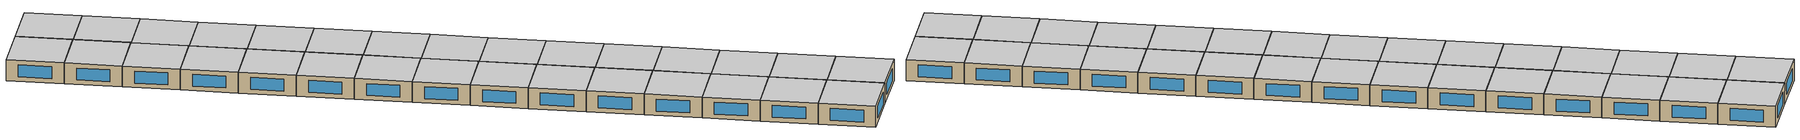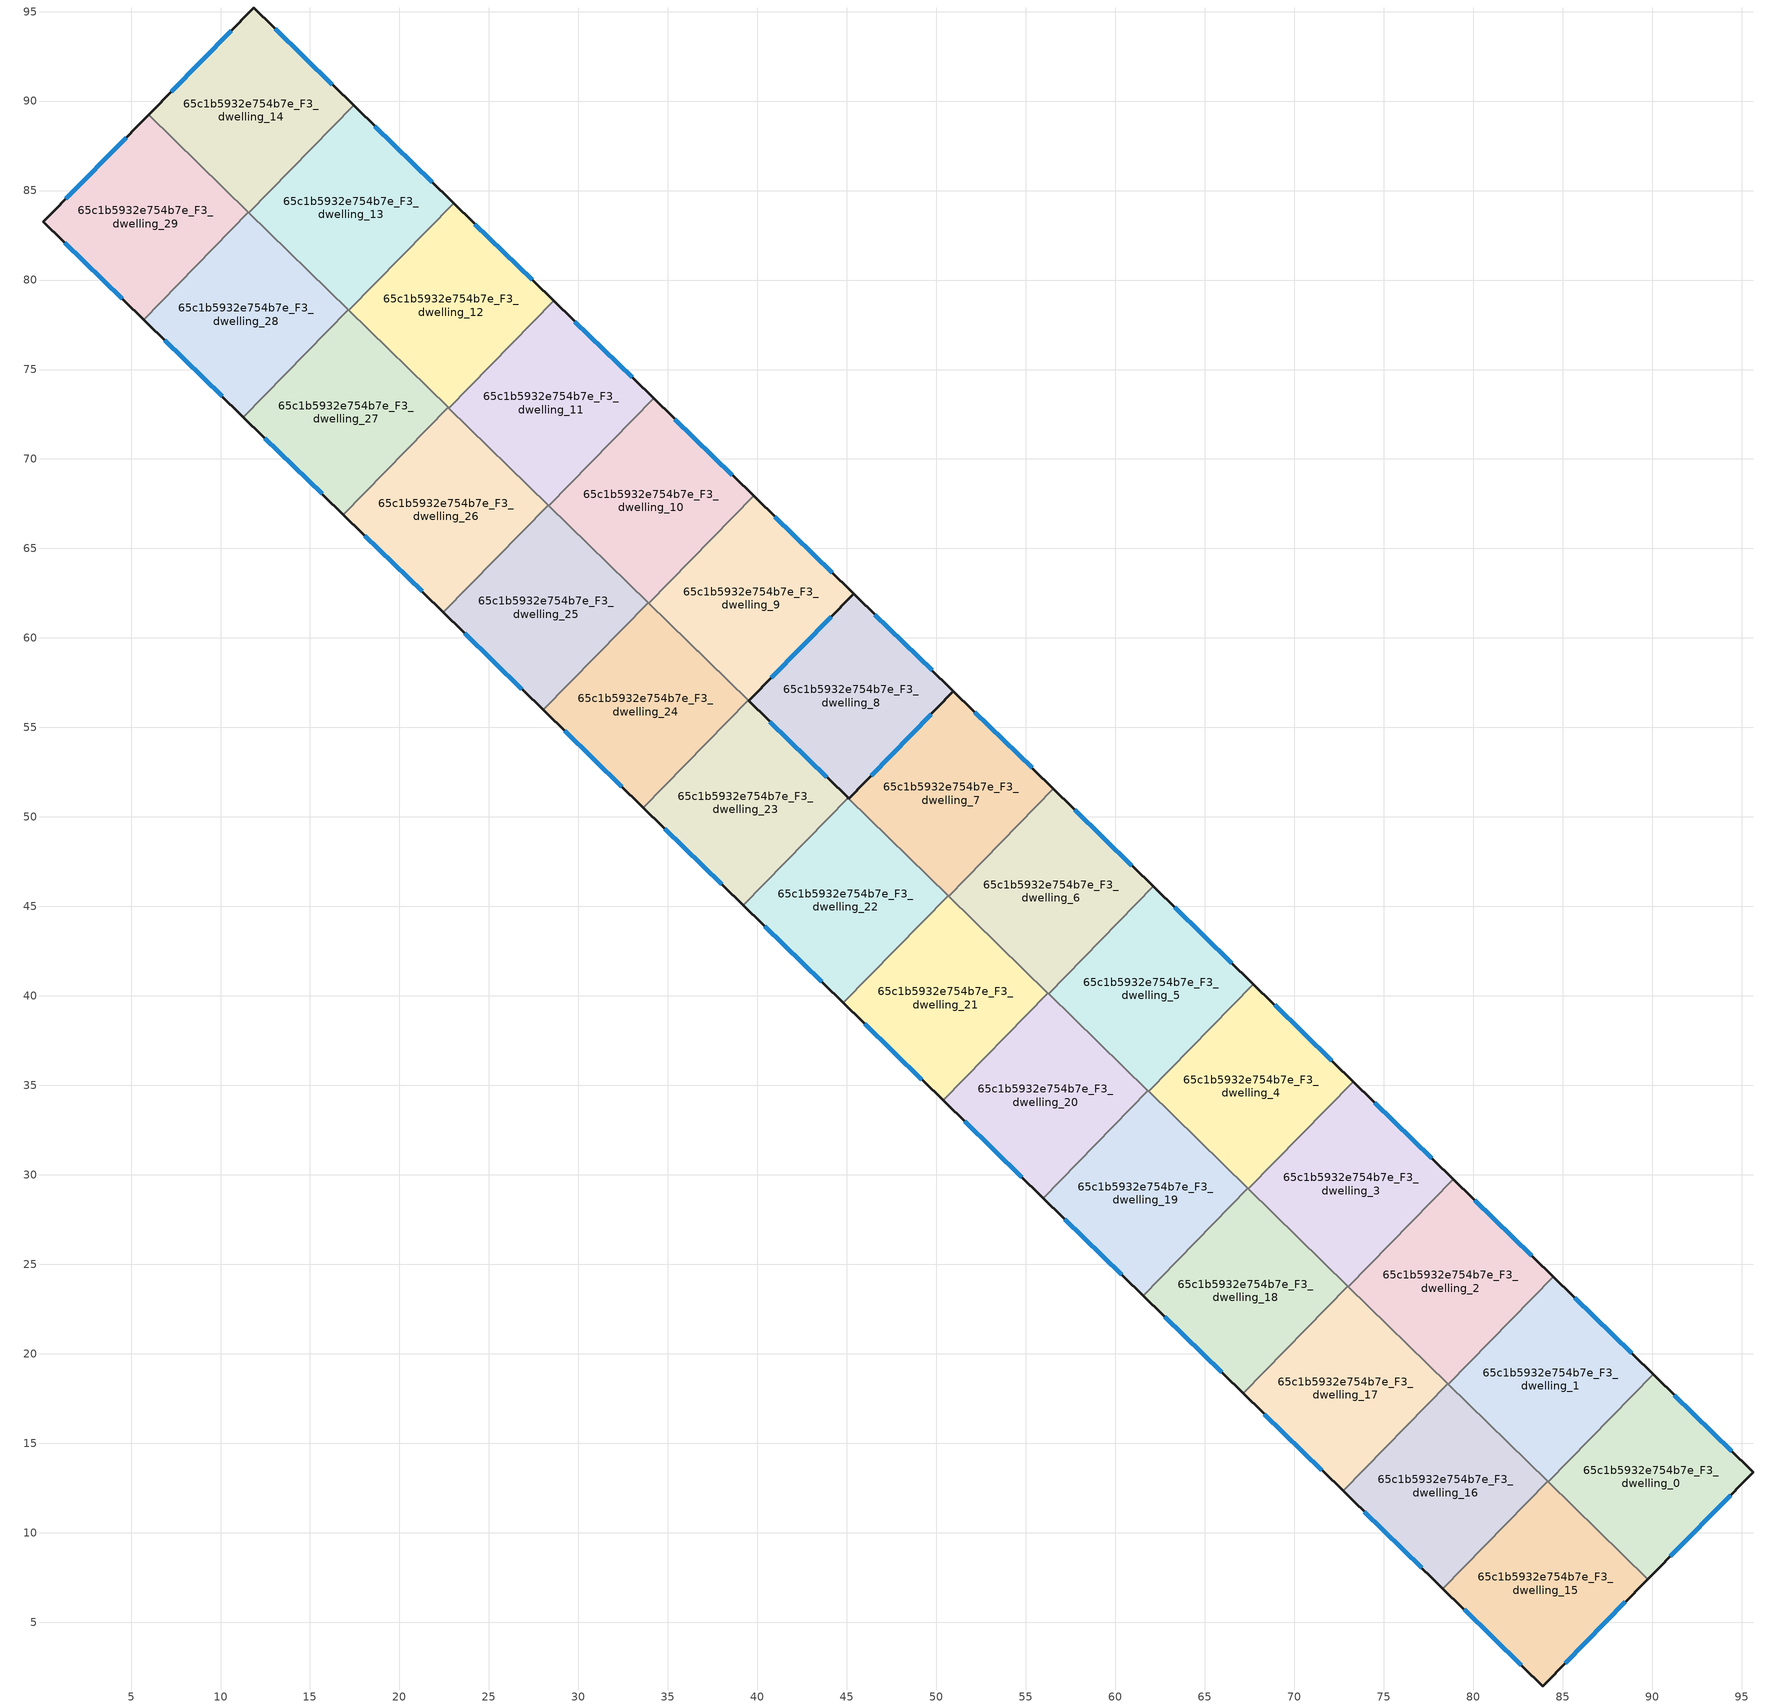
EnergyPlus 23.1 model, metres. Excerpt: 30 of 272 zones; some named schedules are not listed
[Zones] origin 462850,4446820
65c1b5932e754b7e_F3_dwelling_0
 floor to 65c1b5932e754b7e_F2_dwelling_0 (EU_floor_Construction): 95.65,13.39 89.76,7.41 84.19,12.85 90.05,18.85 z9
 wall outside (EU_wall_Construction): 89.76,7.41 95.65,13.39 90.05,18.85 z9:12
 wall to 65c1b5932e754b7e_F3_dwelling_1 (EU_wall_Construction): 90.05,18.85 84.19,12.85 z9:12
 wall to 65c1b5932e754b7e_F3_dwelling_15 (EU_wall_Construction): 84.19,12.85 89.76,7.41 z9:12
 window (EU_Window_Construction): 91.02,8.69 94.39,12.11 / 94.45,14.56 91.25,17.68 z9.64:11.36
 ceiling to 65c1b5932e754b7e_F4_dwelling_0 (EU_floor_Construction): 89.76,7.41 95.65,13.39 90.05,18.85 84.19,12.85 z12
65c1b5932e754b7e_F3_dwelling_1
 floor to 65c1b5932e754b7e_F2_dwelling_1 (EU_floor_Construction): 90.05,18.85 84.19,12.85 78.61,18.3 84.47,24.3 z9
 wall outside (EU_wall_Construction): 90.05,18.85 84.47,24.3 z9:12
 wall to 65c1b5932e754b7e_F3_dwelling_2 (EU_wall_Construction): 84.47,24.3 78.61,18.3 z9:12
 wall to 65c1b5932e754b7e_F3_dwelling_16 (EU_wall_Construction): 78.61,18.3 84.17,12.87 z9:12
 wall to 65c1b5932e754b7e_F3_dwelling_15 (EU_wall_Construction): 84.17,12.87 84.19,12.85 z9:12
 window (EU_Window_Construction): 88.86,20.02 85.66,23.13 z9.64:11.36
 ceiling to 65c1b5932e754b7e_F4_dwelling_1 (EU_floor_Construction): 84.19,12.85 90.05,18.85 84.47,24.3 78.61,18.3 z12
65c1b5932e754b7e_F3_dwelling_10
 floor to 65c1b5932e754b7e_F2_dwelling_10 (EU_floor_Construction): 39.79,67.93 33.93,61.94 28.34,67.39 34.2,73.39 z9
 wall outside (EU_wall_Construction): 39.79,67.93 34.2,73.39 z9:12
 wall to 65c1b5932e754b7e_F3_dwelling_9 (EU_wall_Construction): 33.93,61.94 39.79,67.93 z9:12
 wall to 65c1b5932e754b7e_F3_dwelling_11 (EU_wall_Construction): 34.2,73.39 28.34,67.39 z9:12
 wall to 65c1b5932e754b7e_F3_dwelling_25 (EU_wall_Construction): 28.34,67.39 33.9,61.97 z9:12
 wall to 65c1b5932e754b7e_F3_dwelling_24 (EU_wall_Construction): 33.9,61.97 33.93,61.94 z9:12
 window (EU_Window_Construction): 38.59,69.1 35.4,72.22 z9.64:11.36
 ceiling to 65c1b5932e754b7e_F4_dwelling_10 (EU_floor_Construction): 33.93,61.94 39.79,67.93 34.2,73.39 28.34,67.39 z12
65c1b5932e754b7e_F3_dwelling_11
 floor to 65c1b5932e754b7e_F2_dwelling_11 (EU_floor_Construction): 34.2,73.39 28.34,67.39 22.76,72.85 28.61,78.84 z9
 wall outside (EU_wall_Construction): 34.2,73.39 28.61,78.84 z9:12
 wall to 65c1b5932e754b7e_F3_dwelling_12 (EU_wall_Construction): 28.61,78.84 22.76,72.85 z9:12
 wall to 65c1b5932e754b7e_F3_dwelling_26 (EU_wall_Construction): 22.76,72.85 28.31,67.42 z9:12
 wall to 65c1b5932e754b7e_F3_dwelling_25 (EU_wall_Construction): 28.31,67.42 28.34,67.39 z9:12
 window (EU_Window_Construction): 33,74.56 29.81,77.68 z9.64:11.36
 ceiling to 65c1b5932e754b7e_F4_dwelling_11 (EU_floor_Construction): 28.34,67.39 34.2,73.39 28.61,78.84 22.76,72.85 z12
65c1b5932e754b7e_F3_dwelling_12
 floor to 65c1b5932e754b7e_F2_dwelling_12 (EU_floor_Construction): 28.61,78.84 22.76,72.85 17.17,78.31 23.02,84.3 z9
 wall outside (EU_wall_Construction): 28.61,78.84 23.02,84.3 z9:12
 wall to 65c1b5932e754b7e_F3_dwelling_13 (EU_wall_Construction): 23.02,84.3 17.17,78.31 z9:12
 wall to 65c1b5932e754b7e_F3_dwelling_27 (EU_wall_Construction): 17.17,78.31 22.73,72.88 z9:12
 wall to 65c1b5932e754b7e_F3_dwelling_26 (EU_wall_Construction): 22.73,72.88 22.76,72.85 z9:12
 window (EU_Window_Construction): 27.42,80.01 24.22,83.13 z9.64:11.36
 ceiling to 65c1b5932e754b7e_F4_dwelling_12 (EU_floor_Construction): 22.76,72.85 28.61,78.84 23.02,84.3 17.17,78.31 z12
65c1b5932e754b7e_F3_dwelling_13
 floor to 65c1b5932e754b7e_F2_dwelling_13 (EU_floor_Construction): 23.02,84.3 17.17,78.31 11.58,83.76 17.44,89.76 z9
 wall outside (EU_wall_Construction): 23.02,84.3 17.44,89.76 z9:12
 wall to 65c1b5932e754b7e_F3_dwelling_14 (EU_wall_Construction): 17.44,89.76 11.58,83.76 z9:12
 wall to 65c1b5932e754b7e_F3_dwelling_28 (EU_wall_Construction): 11.58,83.76 17.14,78.33 z9:12
 wall to 65c1b5932e754b7e_F3_dwelling_27 (EU_wall_Construction): 17.14,78.33 17.17,78.31 z9:12
 window (EU_Window_Construction): 21.83,85.47 18.63,88.59 z9.64:11.36
 ceiling to 65c1b5932e754b7e_F4_dwelling_13 (EU_floor_Construction): 17.17,78.31 23.02,84.3 17.44,89.76 11.58,83.76 z12
65c1b5932e754b7e_F3_dwelling_14
 floor to 65c1b5932e754b7e_F2_dwelling_14 (EU_floor_Construction): 17.44,89.76 11.58,83.76 5.98,89.23 11.86,95.2 z9
 wall outside (EU_wall_Construction): 17.44,89.76 11.86,95.2 5.98,89.23 z9:12
 wall to 65c1b5932e754b7e_F3_dwelling_29 (EU_wall_Construction): 5.98,89.23 11.56,83.79 z9:12
 wall to 65c1b5932e754b7e_F3_dwelling_28 (EU_wall_Construction): 11.56,83.79 11.58,83.76 z9:12
 window (EU_Window_Construction): 10.6,93.92 7.24,90.51 / 16.24,90.92 13.05,94.04 z9.64:11.36
 ceiling to 65c1b5932e754b7e_F4_dwelling_14 (EU_floor_Construction): 11.58,83.76 17.44,89.76 11.86,95.2 5.98,89.23 z12
65c1b5932e754b7e_F3_dwelling_15
 floor to 65c1b5932e754b7e_F2_dwelling_15 (EU_floor_Construction): 89.76,7.41 83.89,1.43 78.31,6.88 84.17,12.87 z9
 wall outside (EU_wall_Construction): 78.31,6.88 83.89,1.43 89.76,7.41 z9:12
 wall to 65c1b5932e754b7e_F3_dwelling_16 (EU_wall_Construction): 84.17,12.87 78.31,6.88 z9:12
 window (EU_Window_Construction): 85.15,2.71 88.51,6.13 / 79.51,5.71 82.69,2.6 z9.64:11.36
 ceiling to 65c1b5932e754b7e_F4_dwelling_15 (EU_floor_Construction): 83.89,1.43 89.76,7.41 84.17,12.87 78.31,6.88 z12
65c1b5932e754b7e_F3_dwelling_16
 floor to 65c1b5932e754b7e_F2_dwelling_16 (EU_floor_Construction): 84.17,12.87 78.31,6.88 72.73,12.33 78.58,18.33 z9
 wall outside (EU_wall_Construction): 72.73,12.33 78.31,6.88 z9:12
 wall to 65c1b5932e754b7e_F3_dwelling_17 (EU_wall_Construction): 78.58,18.33 72.73,12.33 z9:12
 wall to 65c1b5932e754b7e_F3_dwelling_2 (EU_wall_Construction): 78.61,18.3 78.58,18.33 z9:12
 window (EU_Window_Construction): 73.92,11.16 77.12,8.05 z9.64:11.36
 ceiling to 65c1b5932e754b7e_F4_dwelling_16 (EU_floor_Construction): 78.31,6.88 84.17,12.87 78.58,18.33 72.73,12.33 z12
65c1b5932e754b7e_F3_dwelling_17
 floor to 65c1b5932e754b7e_F2_dwelling_17 (EU_floor_Construction): 78.58,18.33 72.73,12.33 67.14,17.79 73,23.78 z9
 wall outside (EU_wall_Construction): 67.14,17.79 72.73,12.33 z9:12
 wall to 65c1b5932e754b7e_F3_dwelling_18 (EU_wall_Construction): 73,23.78 67.14,17.79 z9:12
 wall to 65c1b5932e754b7e_F3_dwelling_2 (EU_wall_Construction): 78.58,18.33 73.03,23.76 z9:12
 wall to 65c1b5932e754b7e_F3_dwelling_3 (EU_wall_Construction): 73.03,23.76 73,23.78 z9:12
 window (EU_Window_Construction): 68.34,16.62 71.53,13.5 z9.64:11.36
 ceiling to 65c1b5932e754b7e_F4_dwelling_17 (EU_floor_Construction): 72.73,12.33 78.58,18.33 73,23.78 67.14,17.79 z12
65c1b5932e754b7e_F3_dwelling_18
 floor to 65c1b5932e754b7e_F2_dwelling_18 (EU_floor_Construction): 73,23.78 67.14,17.79 61.56,23.24 67.41,29.24 z9
 wall outside (EU_wall_Construction): 61.56,23.24 67.14,17.79 z9:12
 wall to 65c1b5932e754b7e_F3_dwelling_19 (EU_wall_Construction): 67.41,29.24 61.56,23.24 z9:12
 wall to 65c1b5932e754b7e_F3_dwelling_3 (EU_wall_Construction): 73,23.78 67.44,29.21 z9:12
 wall to 65c1b5932e754b7e_F3_dwelling_4 (EU_wall_Construction): 67.44,29.21 67.41,29.24 z9:12
 window (EU_Window_Construction): 62.75,22.07 65.94,18.96 z9.64:11.36
 ceiling to 65c1b5932e754b7e_F4_dwelling_18 (EU_floor_Construction): 67.14,17.79 73,23.78 67.41,29.24 61.56,23.24 z12
65c1b5932e754b7e_F3_dwelling_19
 floor to 65c1b5932e754b7e_F2_dwelling_19 (EU_floor_Construction): 67.41,29.24 61.56,23.24 55.97,28.7 61.83,34.69 z9
 wall outside (EU_wall_Construction): 55.97,28.7 61.56,23.24 z9:12
 wall to 65c1b5932e754b7e_F3_dwelling_20 (EU_wall_Construction): 61.83,34.69 55.97,28.7 z9:12
 wall to 65c1b5932e754b7e_F3_dwelling_4 (EU_wall_Construction): 67.41,29.24 61.86,34.66 z9:12
 wall to 65c1b5932e754b7e_F3_dwelling_5 (EU_wall_Construction): 61.86,34.66 61.83,34.69 z9:12
 window (EU_Window_Construction): 57.17,27.53 60.36,24.41 z9.64:11.36
 ceiling to 65c1b5932e754b7e_F4_dwelling_19 (EU_floor_Construction): 61.56,23.24 67.41,29.24 61.83,34.69 55.97,28.7 z12
65c1b5932e754b7e_F3_dwelling_2
 floor to 65c1b5932e754b7e_F2_dwelling_2 (EU_floor_Construction): 84.47,24.3 78.61,18.3 73.03,23.75 78.88,29.75 z9
 wall outside (EU_wall_Construction): 84.47,24.3 78.88,29.75 z9:12
 wall to 65c1b5932e754b7e_F3_dwelling_3 (EU_wall_Construction): 78.88,29.75 73.03,23.75 z9:12
 window (EU_Window_Construction): 83.27,25.47 80.08,28.59 z9.64:11.36
 ceiling to 65c1b5932e754b7e_F4_dwelling_2 (EU_floor_Construction): 78.61,18.3 84.47,24.3 78.88,29.75 73.03,23.75 z12
65c1b5932e754b7e_F3_dwelling_20
 floor to 65c1b5932e754b7e_F2_dwelling_20 (EU_floor_Construction): 61.83,34.69 55.97,28.7 50.38,34.15 56.24,40.15 z9
 wall outside (EU_wall_Construction): 50.38,34.15 55.97,28.7 z9:12
 wall to 65c1b5932e754b7e_F3_dwelling_21 (EU_wall_Construction): 56.24,40.15 50.38,34.15 z9:12
 wall to 65c1b5932e754b7e_F3_dwelling_5 (EU_wall_Construction): 61.83,34.69 56.27,40.12 z9:12
 wall to 65c1b5932e754b7e_F3_dwelling_6 (EU_wall_Construction): 56.27,40.12 56.24,40.15 z9:12
 window (EU_Window_Construction): 51.58,32.98 54.77,29.87 z9.64:11.36
 ceiling to 65c1b5932e754b7e_F4_dwelling_20 (EU_floor_Construction): 55.97,28.7 61.83,34.69 56.24,40.15 50.38,34.15 z12
65c1b5932e754b7e_F3_dwelling_21
 floor to 65c1b5932e754b7e_F2_dwelling_21 (EU_floor_Construction): 56.24,40.15 50.38,34.15 44.8,39.61 50.66,45.6 z9
 wall outside (EU_wall_Construction): 44.8,39.61 50.38,34.15 z9:12
 wall to 65c1b5932e754b7e_F3_dwelling_22 (EU_wall_Construction): 50.66,45.6 44.8,39.61 z9:12
 wall to 65c1b5932e754b7e_F3_dwelling_6 (EU_wall_Construction): 56.24,40.15 50.69,45.57 z9:12
 wall to 65c1b5932e754b7e_F3_dwelling_7 (EU_wall_Construction): 50.69,45.57 50.66,45.6 z9:12
 window (EU_Window_Construction): 46,38.44 49.19,35.32 z9.64:11.36
 ceiling to 65c1b5932e754b7e_F4_dwelling_21 (EU_floor_Construction): 50.38,34.15 56.24,40.15 50.66,45.6 44.8,39.61 z12
65c1b5932e754b7e_F3_dwelling_22
 floor to 65c1b5932e754b7e_F2_dwelling_22 (EU_floor_Construction): 50.66,45.6 44.8,39.61 39.21,45.06 45.07,51.06 z9
 wall outside (EU_wall_Construction): 39.21,45.06 44.8,39.61 / 45.1,51.03 45.07,51.06 z9:12
 wall to 65c1b5932e754b7e_F3_dwelling_23 (EU_wall_Construction): 45.07,51.06 39.21,45.06 z9:12
 wall to 65c1b5932e754b7e_F3_dwelling_7 (EU_wall_Construction): 50.66,45.6 45.1,51.03 z9:12
 window (EU_Window_Construction): 40.41,43.89 43.6,40.78 z9.64:11.36
 ceiling to 65c1b5932e754b7e_F4_dwelling_22 (EU_floor_Construction): 44.8,39.61 50.66,45.6 45.07,51.06 39.21,45.06 z12
65c1b5932e754b7e_F3_dwelling_23
 floor to 65c1b5932e754b7e_F2_dwelling_23 (EU_floor_Construction): 45.07,51.06 39.21,45.06 33.63,50.52 39.48,56.51 z9
 wall outside (EU_wall_Construction): 33.63,50.52 39.21,45.06 / 45.07,51.06 39.52,56.48 z9:12
 wall to 65c1b5932e754b7e_F3_dwelling_24 (EU_wall_Construction): 39.48,56.51 33.63,50.52 z9:12
 wall to 65c1b5932e754b7e_F3_dwelling_8 (EU_wall_Construction): 39.52,56.48 39.48,56.51 z9:12
 window (EU_Window_Construction): 34.82,49.35 38.02,46.23 / 43.88,52.22 40.71,55.32 z9.64:11.36
 ceiling to 65c1b5932e754b7e_F4_dwelling_23 (EU_floor_Construction): 39.21,45.06 45.07,51.06 39.48,56.51 33.63,50.52 z12
65c1b5932e754b7e_F3_dwelling_24
 floor to 65c1b5932e754b7e_F2_dwelling_24 (EU_floor_Construction): 39.48,56.51 33.63,50.52 28.04,55.97 33.9,61.97 z9
 wall outside (EU_wall_Construction): 28.04,55.97 33.63,50.52 z9:12
 wall to 65c1b5932e754b7e_F3_dwelling_25 (EU_wall_Construction): 33.9,61.97 28.04,55.97 z9:12
 wall to 65c1b5932e754b7e_F3_dwelling_9 (EU_wall_Construction): 39.48,56.51 33.93,61.94 z9:12
 window (EU_Window_Construction): 29.24,54.81 32.43,51.69 z9.64:11.36
 ceiling to 65c1b5932e754b7e_F4_dwelling_24 (EU_floor_Construction): 33.63,50.52 39.48,56.51 33.9,61.97 28.04,55.97 z12
65c1b5932e754b7e_F3_dwelling_25
 floor to 65c1b5932e754b7e_F2_dwelling_25 (EU_floor_Construction): 33.9,61.97 28.04,55.97 22.46,61.43 28.31,67.42 z9
 wall outside (EU_wall_Construction): 22.46,61.43 28.04,55.97 z9:12
 wall to 65c1b5932e754b7e_F3_dwelling_26 (EU_wall_Construction): 28.31,67.42 22.46,61.43 z9:12
 window (EU_Window_Construction): 23.65,60.26 26.85,57.14 z9.64:11.36
 ceiling to 65c1b5932e754b7e_F4_dwelling_25 (EU_floor_Construction): 28.04,55.97 33.9,61.97 28.31,67.42 22.46,61.43 z12
65c1b5932e754b7e_F3_dwelling_26
 floor to 65c1b5932e754b7e_F2_dwelling_26 (EU_floor_Construction): 28.31,67.42 22.46,61.43 16.87,66.88 22.73,72.88 z9
 wall outside (EU_wall_Construction): 16.87,66.88 22.46,61.43 z9:12
 wall to 65c1b5932e754b7e_F3_dwelling_27 (EU_wall_Construction): 22.73,72.88 16.87,66.88 z9:12
 window (EU_Window_Construction): 18.07,65.72 21.26,62.6 z9.64:11.36
 ceiling to 65c1b5932e754b7e_F4_dwelling_26 (EU_floor_Construction): 22.46,61.43 28.31,67.42 22.73,72.88 16.87,66.88 z12
65c1b5932e754b7e_F3_dwelling_27
 floor to 65c1b5932e754b7e_F2_dwelling_27 (EU_floor_Construction): 22.73,72.88 16.87,66.88 11.28,72.34 17.14,78.33 z9
 wall outside (EU_wall_Construction): 11.28,72.34 16.87,66.88 z9:12
 wall to 65c1b5932e754b7e_F3_dwelling_28 (EU_wall_Construction): 17.14,78.33 11.28,72.34 z9:12
 window (EU_Window_Construction): 12.48,71.17 15.67,68.05 z9.64:11.36
 ceiling to 65c1b5932e754b7e_F4_dwelling_27 (EU_floor_Construction): 16.87,66.88 22.73,72.88 17.14,78.33 11.28,72.34 z12
65c1b5932e754b7e_F3_dwelling_28
 floor to 65c1b5932e754b7e_F2_dwelling_28 (EU_floor_Construction): 17.14,78.33 11.28,72.34 5.7,77.79 11.55,83.79 z9
 wall outside (EU_wall_Construction): 5.7,77.79 11.28,72.34 z9:12
 wall to 65c1b5932e754b7e_F3_dwelling_29 (EU_wall_Construction): 11.55,83.79 5.7,77.79 z9:12
 window (EU_Window_Construction): 6.9,76.63 10.09,73.51 z9.64:11.36
 ceiling to 65c1b5932e754b7e_F4_dwelling_28 (EU_floor_Construction): 11.28,72.34 17.14,78.33 11.55,83.79 5.7,77.79 z12
65c1b5932e754b7e_F3_dwelling_29
 floor to 65c1b5932e754b7e_F2_dwelling_29 (EU_floor_Construction): 11.55,83.79 5.7,77.79 0.1,83.26 5.98,89.23 z9
 wall outside (EU_wall_Construction): 5.98,89.23 0.1,83.26 5.7,77.79 z9:12
 window (EU_Window_Construction): 1.3,82.09 4.5,78.96 / 4.72,87.95 1.36,84.54 z9.64:11.36
 ceiling to 65c1b5932e754b7e_F4_dwelling_29 (EU_floor_Construction): 5.7,77.79 11.55,83.79 5.98,89.23 0.1,83.26 z12
65c1b5932e754b7e_F3_dwelling_3
 floor to 65c1b5932e754b7e_F2_dwelling_3 (EU_floor_Construction): 78.88,29.75 73.03,23.75 67.44,29.21 73.3,35.21 z9
 wall outside (EU_wall_Construction): 78.88,29.75 73.3,35.21 z9:12
 wall to 65c1b5932e754b7e_F3_dwelling_4 (EU_wall_Construction): 73.3,35.21 67.44,29.21 z9:12
 window (EU_Window_Construction): 77.69,30.92 74.5,34.04 z9.64:11.36
 ceiling to 65c1b5932e754b7e_F4_dwelling_3 (EU_floor_Construction): 73.03,23.75 78.88,29.75 73.3,35.21 67.44,29.21 z12
65c1b5932e754b7e_F3_dwelling_4
 floor to 65c1b5932e754b7e_F2_dwelling_4 (EU_floor_Construction): 73.3,35.21 67.44,29.21 61.86,34.66 67.72,40.66 z9
 wall outside (EU_wall_Construction): 73.3,35.21 67.72,40.66 z9:12
 wall to 65c1b5932e754b7e_F3_dwelling_5 (EU_wall_Construction): 67.72,40.66 61.86,34.66 z9:12
 window (EU_Window_Construction): 72.1,36.37 68.91,39.49 z9.64:11.36
 ceiling to 65c1b5932e754b7e_F4_dwelling_4 (EU_floor_Construction): 67.44,29.21 73.3,35.21 67.72,40.66 61.86,34.66 z12
65c1b5932e754b7e_F3_dwelling_5
 floor to 65c1b5932e754b7e_F2_dwelling_5 (EU_floor_Construction): 67.72,40.66 61.86,34.66 56.27,40.12 62.13,46.11 z9
 wall outside (EU_wall_Construction): 67.72,40.66 62.13,46.11 z9:12
 wall to 65c1b5932e754b7e_F3_dwelling_6 (EU_wall_Construction): 62.13,46.11 56.27,40.12 z9:12
 window (EU_Window_Construction): 66.52,41.83 63.33,44.95 z9.64:11.36
 ceiling to 65c1b5932e754b7e_F4_dwelling_5 (EU_floor_Construction): 61.86,34.66 67.72,40.66 62.13,46.11 56.27,40.12 z12
65c1b5932e754b7e_F3_dwelling_6
 floor to 65c1b5932e754b7e_F2_dwelling_6 (EU_floor_Construction): 62.13,46.11 56.27,40.12 50.69,45.57 56.54,51.57 z9
 wall outside (EU_wall_Construction): 62.13,46.11 56.54,51.57 z9:12
 wall to 65c1b5932e754b7e_F3_dwelling_7 (EU_wall_Construction): 56.54,51.57 50.69,45.57 z9:12
 window (EU_Window_Construction): 60.93,47.28 57.74,50.4 z9.64:11.36
 ceiling to 65c1b5932e754b7e_F4_dwelling_6 (EU_floor_Construction): 56.27,40.12 62.13,46.11 56.54,51.57 50.69,45.57 z12
65c1b5932e754b7e_F3_dwelling_7
 floor to 65c1b5932e754b7e_F2_dwelling_7 (EU_floor_Construction): 56.54,51.57 50.69,45.57 45.1,51.03 50.96,57.02 z9
 wall outside (EU_wall_Construction): 56.54,51.57 50.96,57.02 45.1,51.03 z9:12
 window (EU_Window_Construction): 49.7,55.74 46.36,52.31 / 55.35,52.74 52.16,55.85 z9.64:11.36
 ceiling to 65c1b5932e754b7e_F4_dwelling_7 (EU_floor_Construction): 50.69,45.57 56.54,51.57 50.96,57.02 45.1,51.03 z12
65c1b5932e754b7e_F3_dwelling_8
 floor to 65c1b5932e754b7e_F2_dwelling_8 (EU_floor_Construction): 50.96,57.02 45.1,51.03 45.07,51.06 39.52,56.48 45.37,62.48 z9
 wall outside (EU_wall_Construction): 45.07,51.06 45.1,51.03 50.96,57.02 45.37,62.48 39.52,56.48 45.07,51.06 z9:12
 wall to 65c1b5932e754b7e_F3_dwelling_9 (EU_wall_Construction): 39.52,56.48 39.48,56.51 z9:12
 wall adiabatic (EU_wall_Construction): 36.09,59.83 39.48,56.51 / 36.09,59.83 39.48,56.51 z9:12
 window (EU_Window_Construction): 46.36,52.31 49.7,55.74 / 49.76,58.19 46.57,61.31 / 44.12,61.19 40.77,57.77 / 40.71,55.32 43.88,52.22 z9.64:11.36
 ceiling to 65c1b5932e754b7e_F4_dwelling_8 (EU_floor_Construction): 45.1,51.03 50.96,57.02 45.37,62.48 39.52,56.48 45.07,51.06 z12
65c1b5932e754b7e_F3_dwelling_9
 floor to 65c1b5932e754b7e_F2_dwelling_9 (EU_floor_Construction): 45.37,62.48 39.52,56.48 33.93,61.94 39.79,67.93 z9
 wall outside (EU_wall_Construction): 39.52,56.48 45.37,62.48 39.79,67.93 z9:12
 window (EU_Window_Construction): 40.77,57.77 44.12,61.19 / 44.18,63.65 40.98,66.76 z9.64:11.36
 ceiling to 65c1b5932e754b7e_F4_dwelling_9 (EU_floor_Construction): 39.52,56.48 45.37,62.48 39.79,67.93 33.93,61.94 z12
[Building]
EU S2 Campaign: North Axis=0; Terrain=City; Solar Distribution=FullExterior
[Site:Location]
Yerevan-Zvartnots.Intl.AP: Latitude=40.15; Longitude=44.383; Time Zone=4; Elevation=854
[SizingPeriod:WeatherFileDays]
AnnualSizingPeriod: Begin Month=1; Begin Day of Month=1; End Month=12; End Day of Month=31; Day of Week for Start Day=Monday; Use Weather File Daylight Saving Period=No; Use Weather File Rain and Snow Indicators=No
[MATERIAL]
EU_InternalMass_Material: Roughness=MediumRough; Thickness=0.1; Conductivity=1; Density=1800; Specific Heat=900; Thermal Absorptance=0.9; Solar Absorptance=0.7; Visible Absorptance=0.7
[MATERIAL:NOMASS] Roughness=MediumRough; Thermal Absorptance=0.9; Solar Absorptance=0.7; Visible Absorptance=0.7
Name | Thermal Resistance
EU_wall_NoMass | 1.05043
EU_floor_NoMass | 0.478065
[WINDOWMATERIAL:SIMPLEGLAZINGSYSTEM]
EU_Window_SimpleGlazing: UFactor=2.5566; Solar Heat Gain Coefficient=0.75; Visible Transmittance=0.75
[CONSTRUCTION]
EU_wall_Construction: EU_wall_NoMass
EU_floor_Construction: EU_floor_NoMass
EU_Window_Construction: EU_Window_SimpleGlazing
EU_InternalMass_Construction: EU_InternalMass_Material
[ZONE] Type=1; Multiplier=1; Ceiling Height=autocalculate; Floor Area=autocalculate; Part of Total Floor Area=Yes
Name | Volume
65c1b5932e754b7e_F3_dwelling_0 | 196.303
65c1b5932e754b7e_F3_dwelling_1 | 196.307
65c1b5932e754b7e_F3_dwelling_10; 65c1b5932e754b7e_F3_dwelling_11 | 196.3
65c1b5932e754b7e_F3_dwelling_12; 65c1b5932e754b7e_F3_dwelling_8 | 196.319
65c1b5932e754b7e_F3_dwelling_13 | 196.302
65c1b5932e754b7e_F3_dwelling_14; 65c1b5932e754b7e_F3_dwelling_19; 65c1b5932e754b7e_F3_dwelling_24 | 196.315
65c1b5932e754b7e_F3_dwelling_15; 65c1b5932e754b7e_F3_dwelling_29 | 196.293
65c1b5932e754b7e_F3_dwelling_16; 65c1b5932e754b7e_F3_dwelling_17; 65c1b5932e754b7e_F3_dwelling_18; 65c1b5932e754b7e_F3_dwelling_28 | 196.297
65c1b5932e754b7e_F3_dwelling_2 | 196.308
65c1b5932e754b7e_F3_dwelling_20; 65c1b5932e754b7e_F3_dwelling_27 | 196.314
65c1b5932e754b7e_F3_dwelling_21; 65c1b5932e754b7e_F3_dwelling_7 | 196.296
65c1b5932e754b7e_F3_dwelling_22 | 196.321
65c1b5932e754b7e_F3_dwelling_23 | 196.299
65c1b5932e754b7e_F3_dwelling_25 | 196.279
65c1b5932e754b7e_F3_dwelling_26 | 196.332
65c1b5932e754b7e_F3_dwelling_3 | 196.31
65c1b5932e754b7e_F3_dwelling_4 | 196.311
65c1b5932e754b7e_F3_dwelling_5 | 196.329
65c1b5932e754b7e_F3_dwelling_6 | 196.313
65c1b5932e754b7e_F3_dwelling_9 | 196.294
[INTERNALMASS] Construction=EU_InternalMass_Construction
Name | Zone or ZoneList | Surface Area
65c1b5932e754b7e_F3_dwelling_0_EU_InternalMass | 65c1b5932e754b7e_F3_dwelling_0 | 65.4342
65c1b5932e754b7e_F3_dwelling_1_EU_InternalMass | 65c1b5932e754b7e_F3_dwelling_1 | 65.4358
65c1b5932e754b7e_F3_dwelling_2_EU_InternalMass | 65c1b5932e754b7e_F3_dwelling_2 | 65.4361
65c1b5932e754b7e_F3_dwelling_3_EU_InternalMass | 65c1b5932e754b7e_F3_dwelling_3 | 65.4366
65c1b5932e754b7e_F3_dwelling_4_EU_InternalMass | 65c1b5932e754b7e_F3_dwelling_4 | 65.4369
65c1b5932e754b7e_F3_dwelling_5_EU_InternalMass | 65c1b5932e754b7e_F3_dwelling_5 | 65.443
65c1b5932e754b7e_F3_dwelling_6_EU_InternalMass | 65c1b5932e754b7e_F3_dwelling_6 | 65.4376
65c1b5932e754b7e_F3_dwelling_7_EU_InternalMass | 65c1b5932e754b7e_F3_dwelling_7 | 65.432
65c1b5932e754b7e_F3_dwelling_8_EU_InternalMass | 65c1b5932e754b7e_F3_dwelling_8 | 65.4443
65c1b5932e754b7e_F3_dwelling_9_EU_InternalMass | 65c1b5932e754b7e_F3_dwelling_9 | 65.4328
65c1b5932e754b7e_F3_dwelling_10_EU_InternalMass | 65c1b5932e754b7e_F3_dwelling_10 | 65.4332
65c1b5932e754b7e_F3_dwelling_11_EU_InternalMass | 65c1b5932e754b7e_F3_dwelling_11 | 65.4335
65c1b5932e754b7e_F3_dwelling_12_EU_InternalMass | 65c1b5932e754b7e_F3_dwelling_12 | 65.4396
65c1b5932e754b7e_F3_dwelling_13_EU_InternalMass | 65c1b5932e754b7e_F3_dwelling_13 | 65.434
65c1b5932e754b7e_F3_dwelling_14_EU_InternalMass | 65c1b5932e754b7e_F3_dwelling_14 | 65.4386
65c1b5932e754b7e_F3_dwelling_15_EU_InternalMass | 65c1b5932e754b7e_F3_dwelling_15 | 65.431
65c1b5932e754b7e_F3_dwelling_16_EU_InternalMass | 65c1b5932e754b7e_F3_dwelling_16 | 65.4325
65c1b5932e754b7e_F3_dwelling_17_EU_InternalMass | 65c1b5932e754b7e_F3_dwelling_17 | 65.4324
65c1b5932e754b7e_F3_dwelling_18_EU_InternalMass | 65c1b5932e754b7e_F3_dwelling_18 | 65.4321
65c1b5932e754b7e_F3_dwelling_19_EU_InternalMass | 65c1b5932e754b7e_F3_dwelling_19 | 65.4381
65c1b5932e754b7e_F3_dwelling_20_EU_InternalMass | 65c1b5932e754b7e_F3_dwelling_20 | 65.4381
65c1b5932e754b7e_F3_dwelling_21_EU_InternalMass | 65c1b5932e754b7e_F3_dwelling_21 | 65.4321
65c1b5932e754b7e_F3_dwelling_22_EU_InternalMass | 65c1b5932e754b7e_F3_dwelling_22 | 65.4381
65c1b5932e754b7e_F3_dwelling_23_EU_InternalMass | 65c1b5932e754b7e_F3_dwelling_23 | 65.4324
65c1b5932e754b7e_F3_dwelling_24_EU_InternalMass | 65c1b5932e754b7e_F3_dwelling_24 | 65.4383
65c1b5932e754b7e_F3_dwelling_25_EU_InternalMass | 65c1b5932e754b7e_F3_dwelling_25 | 65.4263
65c1b5932e754b7e_F3_dwelling_26_EU_InternalMass | 65c1b5932e754b7e_F3_dwelling_26 | 65.444
65c1b5932e754b7e_F3_dwelling_27_EU_InternalMass | 65c1b5932e754b7e_F3_dwelling_27 | 65.4381
65c1b5932e754b7e_F3_dwelling_28_EU_InternalMass | 65c1b5932e754b7e_F3_dwelling_28 | 65.4324
65c1b5932e754b7e_F3_dwelling_29_EU_InternalMass | 65c1b5932e754b7e_F3_dwelling_29 | 65.4308
[OTHEREQUIPMENT] Fuel Type=Electricity; Design Level Calculation Method=Watts/Area; Power per Zone Floor Area=1; Fraction Latent=0; Fraction Radiant=0; Fraction Lost=0; Carbon Dioxide Generation Rate=0; EndUse Subcategory=EU_Step8_InternalGains
Name | Zone or ZoneList or Space or SpaceList | Schedule
EU_Step8_InternalGain_65c1b5932e754b7e_F3_dwelling_0_f000 | 65c1b5932e754b7e_F3_dwelling_0 | EU_Step8_GainSchedule_65c1b5932e754b7e_F3_dwelling_0_f000
EU_Step8_InternalGain_65c1b5932e754b7e_F3_dwelling_1_f000 | 65c1b5932e754b7e_F3_dwelling_1 | EU_Step8_GainSchedule_65c1b5932e754b7e_F3_dwelling_1_f000
EU_Step8_InternalGain_65c1b5932e754b7e_F3_dwelling_2_f000 | 65c1b5932e754b7e_F3_dwelling_2 | EU_Step8_GainSchedule_65c1b5932e754b7e_F3_dwelling_2_f000
EU_Step8_InternalGain_65c1b5932e754b7e_F3_dwelling_3_f000 | 65c1b5932e754b7e_F3_dwelling_3 | EU_Step8_GainSchedule_65c1b5932e754b7e_F3_dwelling_3_f000
EU_Step8_InternalGain_65c1b5932e754b7e_F3_dwelling_4_f000 | 65c1b5932e754b7e_F3_dwelling_4 | EU_Step8_GainSchedule_65c1b5932e754b7e_F3_dwelling_4_f000
EU_Step8_InternalGain_65c1b5932e754b7e_F3_dwelling_5_f000 | 65c1b5932e754b7e_F3_dwelling_5 | EU_Step8_GainSchedule_65c1b5932e754b7e_F3_dwelling_5_f000
EU_Step8_InternalGain_65c1b5932e754b7e_F3_dwelling_6_f000 | 65c1b5932e754b7e_F3_dwelling_6 | EU_Step8_GainSchedule_65c1b5932e754b7e_F3_dwelling_6_f000
EU_Step8_InternalGain_65c1b5932e754b7e_F3_dwelling_7_f000 | 65c1b5932e754b7e_F3_dwelling_7 | EU_Step8_GainSchedule_65c1b5932e754b7e_F3_dwelling_7_f000
EU_Step8_InternalGain_65c1b5932e754b7e_F3_dwelling_8_f000 | 65c1b5932e754b7e_F3_dwelling_8 | EU_Step8_GainSchedule_65c1b5932e754b7e_F3_dwelling_8_f000
EU_Step8_InternalGain_65c1b5932e754b7e_F3_dwelling_9_f000 | 65c1b5932e754b7e_F3_dwelling_9 | EU_Step8_GainSchedule_65c1b5932e754b7e_F3_dwelling_9_f000
EU_Step8_InternalGain_65c1b5932e754b7e_F3_dwelling_10_f000 | 65c1b5932e754b7e_F3_dwelling_10 | EU_Step8_GainSchedule_65c1b5932e754b7e_F3_dwelling_10_f000
EU_Step8_InternalGain_65c1b5932e754b7e_F3_dwelling_11_f000 | 65c1b5932e754b7e_F3_dwelling_11 | EU_Step8_GainSchedule_65c1b5932e754b7e_F3_dwelling_11_f000
EU_Step8_InternalGain_65c1b5932e754b7e_F3_dwelling_12_f000 | 65c1b5932e754b7e_F3_dwelling_12 | EU_Step8_GainSchedule_65c1b5932e754b7e_F3_dwelling_12_f000
EU_Step8_InternalGain_65c1b5932e754b7e_F3_dwelling_13_f000 | 65c1b5932e754b7e_F3_dwelling_13 | EU_Step8_GainSchedule_65c1b5932e754b7e_F3_dwelling_13_f000
EU_Step8_InternalGain_65c1b5932e754b7e_F3_dwelling_14_f000 | 65c1b5932e754b7e_F3_dwelling_14 | EU_Step8_GainSchedule_65c1b5932e754b7e_F3_dwelling_14_f000
EU_Step8_InternalGain_65c1b5932e754b7e_F3_dwelling_15_f000 | 65c1b5932e754b7e_F3_dwelling_15 | EU_Step8_GainSchedule_65c1b5932e754b7e_F3_dwelling_15_f000
EU_Step8_InternalGain_65c1b5932e754b7e_F3_dwelling_16_f000 | 65c1b5932e754b7e_F3_dwelling_16 | EU_Step8_GainSchedule_65c1b5932e754b7e_F3_dwelling_16_f000
EU_Step8_InternalGain_65c1b5932e754b7e_F3_dwelling_17_f000 | 65c1b5932e754b7e_F3_dwelling_17 | EU_Step8_GainSchedule_65c1b5932e754b7e_F3_dwelling_17_f000
EU_Step8_InternalGain_65c1b5932e754b7e_F3_dwelling_18_f000 | 65c1b5932e754b7e_F3_dwelling_18 | EU_Step8_GainSchedule_65c1b5932e754b7e_F3_dwelling_18_f000
EU_Step8_InternalGain_65c1b5932e754b7e_F3_dwelling_19_f000 | 65c1b5932e754b7e_F3_dwelling_19 | EU_Step8_GainSchedule_65c1b5932e754b7e_F3_dwelling_19_f000
EU_Step8_InternalGain_65c1b5932e754b7e_F3_dwelling_20_f000 | 65c1b5932e754b7e_F3_dwelling_20 | EU_Step8_GainSchedule_65c1b5932e754b7e_F3_dwelling_20_f000
EU_Step8_InternalGain_65c1b5932e754b7e_F3_dwelling_21_f000 | 65c1b5932e754b7e_F3_dwelling_21 | EU_Step8_GainSchedule_65c1b5932e754b7e_F3_dwelling_21_f000
EU_Step8_InternalGain_65c1b5932e754b7e_F3_dwelling_22_f000 | 65c1b5932e754b7e_F3_dwelling_22 | EU_Step8_GainSchedule_65c1b5932e754b7e_F3_dwelling_22_f000
EU_Step8_InternalGain_65c1b5932e754b7e_F3_dwelling_23_f000 | 65c1b5932e754b7e_F3_dwelling_23 | EU_Step8_GainSchedule_65c1b5932e754b7e_F3_dwelling_23_f000
EU_Step8_InternalGain_65c1b5932e754b7e_F3_dwelling_24_f000 | 65c1b5932e754b7e_F3_dwelling_24 | EU_Step8_GainSchedule_65c1b5932e754b7e_F3_dwelling_24_f000
EU_Step8_InternalGain_65c1b5932e754b7e_F3_dwelling_25_f000 | 65c1b5932e754b7e_F3_dwelling_25 | EU_Step8_GainSchedule_65c1b5932e754b7e_F3_dwelling_25_f000
EU_Step8_InternalGain_65c1b5932e754b7e_F3_dwelling_26_f000 | 65c1b5932e754b7e_F3_dwelling_26 | EU_Step8_GainSchedule_65c1b5932e754b7e_F3_dwelling_26_f000
EU_Step8_InternalGain_65c1b5932e754b7e_F3_dwelling_27_f000 | 65c1b5932e754b7e_F3_dwelling_27 | EU_Step8_GainSchedule_65c1b5932e754b7e_F3_dwelling_27_f000
EU_Step8_InternalGain_65c1b5932e754b7e_F3_dwelling_28_f000 | 65c1b5932e754b7e_F3_dwelling_28 | EU_Step8_GainSchedule_65c1b5932e754b7e_F3_dwelling_28_f000
EU_Step8_InternalGain_65c1b5932e754b7e_F3_dwelling_29_f000 | 65c1b5932e754b7e_F3_dwelling_29 | EU_Step8_GainSchedule_65c1b5932e754b7e_F3_dwelling_29_f000
[ZONEVENTILATION:DESIGNFLOWRATE] Schedule=EU_AlwaysOn; Design Flow Rate Calculation Method=AirChanges/Hour; Air Changes per Hour=0.557805; Ventilation Type=Natural; Fan Pressure Rise=0; Fan Total Efficiency=1; Constant Term Coefficient=1; Temperature Term Coefficient=0; Velocity Term Coefficient=0; Velocity Squared Term Coefficient=0; Minimum Indoor Temperature=-100; Maximum Indoor Temperature=100; Delta Temperature=-100; Minimum Outdoor Temperature=-100; Maximum Outdoor Temperature=100; Maximum Wind Speed=40
Name | Zone or ZoneList or Space or SpaceList
EU_ConstantAir_65c1b5932e754b7e_F3_dwelling_0 | 65c1b5932e754b7e_F3_dwelling_0
EU_ConstantAir_65c1b5932e754b7e_F3_dwelling_1 | 65c1b5932e754b7e_F3_dwelling_1
EU_ConstantAir_65c1b5932e754b7e_F3_dwelling_2 | 65c1b5932e754b7e_F3_dwelling_2
EU_ConstantAir_65c1b5932e754b7e_F3_dwelling_3 | 65c1b5932e754b7e_F3_dwelling_3
EU_ConstantAir_65c1b5932e754b7e_F3_dwelling_4 | 65c1b5932e754b7e_F3_dwelling_4
EU_ConstantAir_65c1b5932e754b7e_F3_dwelling_5 | 65c1b5932e754b7e_F3_dwelling_5
EU_ConstantAir_65c1b5932e754b7e_F3_dwelling_6 | 65c1b5932e754b7e_F3_dwelling_6
EU_ConstantAir_65c1b5932e754b7e_F3_dwelling_7 | 65c1b5932e754b7e_F3_dwelling_7
EU_ConstantAir_65c1b5932e754b7e_F3_dwelling_8 | 65c1b5932e754b7e_F3_dwelling_8
EU_ConstantAir_65c1b5932e754b7e_F3_dwelling_9 | 65c1b5932e754b7e_F3_dwelling_9
EU_ConstantAir_65c1b5932e754b7e_F3_dwelling_10 | 65c1b5932e754b7e_F3_dwelling_10
EU_ConstantAir_65c1b5932e754b7e_F3_dwelling_11 | 65c1b5932e754b7e_F3_dwelling_11
EU_ConstantAir_65c1b5932e754b7e_F3_dwelling_12 | 65c1b5932e754b7e_F3_dwelling_12
EU_ConstantAir_65c1b5932e754b7e_F3_dwelling_13 | 65c1b5932e754b7e_F3_dwelling_13
EU_ConstantAir_65c1b5932e754b7e_F3_dwelling_14 | 65c1b5932e754b7e_F3_dwelling_14
EU_ConstantAir_65c1b5932e754b7e_F3_dwelling_15 | 65c1b5932e754b7e_F3_dwelling_15
EU_ConstantAir_65c1b5932e754b7e_F3_dwelling_16 | 65c1b5932e754b7e_F3_dwelling_16
EU_ConstantAir_65c1b5932e754b7e_F3_dwelling_17 | 65c1b5932e754b7e_F3_dwelling_17
EU_ConstantAir_65c1b5932e754b7e_F3_dwelling_18 | 65c1b5932e754b7e_F3_dwelling_18
EU_ConstantAir_65c1b5932e754b7e_F3_dwelling_19 | 65c1b5932e754b7e_F3_dwelling_19
EU_ConstantAir_65c1b5932e754b7e_F3_dwelling_20 | 65c1b5932e754b7e_F3_dwelling_20
EU_ConstantAir_65c1b5932e754b7e_F3_dwelling_21 | 65c1b5932e754b7e_F3_dwelling_21
EU_ConstantAir_65c1b5932e754b7e_F3_dwelling_22 | 65c1b5932e754b7e_F3_dwelling_22
EU_ConstantAir_65c1b5932e754b7e_F3_dwelling_23 | 65c1b5932e754b7e_F3_dwelling_23
EU_ConstantAir_65c1b5932e754b7e_F3_dwelling_24 | 65c1b5932e754b7e_F3_dwelling_24
EU_ConstantAir_65c1b5932e754b7e_F3_dwelling_25 | 65c1b5932e754b7e_F3_dwelling_25
EU_ConstantAir_65c1b5932e754b7e_F3_dwelling_26 | 65c1b5932e754b7e_F3_dwelling_26
EU_ConstantAir_65c1b5932e754b7e_F3_dwelling_27 | 65c1b5932e754b7e_F3_dwelling_27
EU_ConstantAir_65c1b5932e754b7e_F3_dwelling_28 | 65c1b5932e754b7e_F3_dwelling_28
EU_ConstantAir_65c1b5932e754b7e_F3_dwelling_29 | 65c1b5932e754b7e_F3_dwelling_29
[HVACTEMPLATE:ZONE:IDEALLOADSAIRSYSTEM] System Availability Schedule=EU_AlwaysOn; Maximum Heating Supply Air Temperature=50; Minimum Cooling Supply Air Temperature=13; Maximum Heating Supply Air Humidity Ratio=0.0156; Minimum Cooling Supply Air Humidity Ratio=0.0077; Heating Limit=NoLimit; Cooling Limit=NoLimit; Heating Availability Schedule=EU_AlwaysOn; Cooling Availability Schedule=EU_CoolingOff; Dehumidification Control Type=ConstantSensibleHeatRatio; Cooling Sensible Heat Ratio=0.7; Dehumidification Setpoint=60; Humidification Control Type=None; Humidification Setpoint=30; Outdoor Air Method=None; Outdoor Air Flow Rate per Person=0.00944; Outdoor Air Flow Rate per Zone Floor Area=0; Outdoor Air Flow Rate per Zone=0; Demand Controlled Ventilation Type=None; Outdoor Air Economizer Type=NoEconomizer; Heat Recovery Type=None; Sensible Heat Recovery Effectiveness=0.7; Latent Heat Recovery Effectiveness=0.65
Name | Template Thermostat
65c1b5932e754b7e_F3_dwelling_0 | EU_HeatOnly_65c1b5932e754b7e_F3_dwelling_0
65c1b5932e754b7e_F3_dwelling_1 | EU_HeatOnly_65c1b5932e754b7e_F3_dwelling_1
65c1b5932e754b7e_F3_dwelling_2 | EU_HeatOnly_65c1b5932e754b7e_F3_dwelling_2
65c1b5932e754b7e_F3_dwelling_3 | EU_HeatOnly_65c1b5932e754b7e_F3_dwelling_3
65c1b5932e754b7e_F3_dwelling_4 | EU_HeatOnly_65c1b5932e754b7e_F3_dwelling_4
65c1b5932e754b7e_F3_dwelling_5 | EU_HeatOnly_65c1b5932e754b7e_F3_dwelling_5
65c1b5932e754b7e_F3_dwelling_6 | EU_HeatOnly_65c1b5932e754b7e_F3_dwelling_6
65c1b5932e754b7e_F3_dwelling_7 | EU_HeatOnly_65c1b5932e754b7e_F3_dwelling_7
65c1b5932e754b7e_F3_dwelling_8 | EU_HeatOnly_65c1b5932e754b7e_F3_dwelling_8
65c1b5932e754b7e_F3_dwelling_9 | EU_HeatOnly_65c1b5932e754b7e_F3_dwelling_9
65c1b5932e754b7e_F3_dwelling_10 | EU_HeatOnly_65c1b5932e754b7e_F3_dwelling_10
65c1b5932e754b7e_F3_dwelling_11 | EU_HeatOnly_65c1b5932e754b7e_F3_dwelling_11
65c1b5932e754b7e_F3_dwelling_12 | EU_HeatOnly_65c1b5932e754b7e_F3_dwelling_12
65c1b5932e754b7e_F3_dwelling_13 | EU_HeatOnly_65c1b5932e754b7e_F3_dwelling_13
65c1b5932e754b7e_F3_dwelling_14 | EU_HeatOnly_65c1b5932e754b7e_F3_dwelling_14
65c1b5932e754b7e_F3_dwelling_15 | EU_HeatOnly_65c1b5932e754b7e_F3_dwelling_15
65c1b5932e754b7e_F3_dwelling_16 | EU_HeatOnly_65c1b5932e754b7e_F3_dwelling_16
65c1b5932e754b7e_F3_dwelling_17 | EU_HeatOnly_65c1b5932e754b7e_F3_dwelling_17
65c1b5932e754b7e_F3_dwelling_18 | EU_HeatOnly_65c1b5932e754b7e_F3_dwelling_18
65c1b5932e754b7e_F3_dwelling_19 | EU_HeatOnly_65c1b5932e754b7e_F3_dwelling_19
65c1b5932e754b7e_F3_dwelling_20 | EU_HeatOnly_65c1b5932e754b7e_F3_dwelling_20
65c1b5932e754b7e_F3_dwelling_21 | EU_HeatOnly_65c1b5932e754b7e_F3_dwelling_21
65c1b5932e754b7e_F3_dwelling_22 | EU_HeatOnly_65c1b5932e754b7e_F3_dwelling_22
65c1b5932e754b7e_F3_dwelling_23 | EU_HeatOnly_65c1b5932e754b7e_F3_dwelling_23
65c1b5932e754b7e_F3_dwelling_24 | EU_HeatOnly_65c1b5932e754b7e_F3_dwelling_24
65c1b5932e754b7e_F3_dwelling_25 | EU_HeatOnly_65c1b5932e754b7e_F3_dwelling_25
65c1b5932e754b7e_F3_dwelling_26 | EU_HeatOnly_65c1b5932e754b7e_F3_dwelling_26
65c1b5932e754b7e_F3_dwelling_27 | EU_HeatOnly_65c1b5932e754b7e_F3_dwelling_27
65c1b5932e754b7e_F3_dwelling_28 | EU_HeatOnly_65c1b5932e754b7e_F3_dwelling_28
65c1b5932e754b7e_F3_dwelling_29 | EU_HeatOnly_65c1b5932e754b7e_F3_dwelling_29
[SIZING:ZONE] Zone Cooling Design Supply Air Temperature Input Method=SupplyAirTemperature; Zone Cooling Design Supply Air Temperature=13; Zone Heating Design Supply Air Temperature Input Method=SupplyAirTemperature; Zone Heating Design Supply Air Temperature=50; Zone Cooling Design Supply Air Humidity Ratio=0.008; Zone Heating Design Supply Air Humidity Ratio=0.008; Cooling Design Air Flow Method=DesignDay; Cooling Design Air Flow Rate=0; Cooling Minimum Air Flow per Zone Floor Area=0.000762; Cooling Minimum Air Flow=0; Cooling Minimum Air Flow Fraction=0.2; Heating Design Air Flow Method=DesignDay; Heating Design Air Flow Rate=0; Heating Maximum Air Flow per Zone Floor Area=0.002032; Heating Maximum Air Flow=0.141576; Heating Maximum Air Flow Fraction=0.3; Account for Dedicated Outdoor Air System=No; Dedicated Outdoor Air System Control Strategy=NeutralSupplyAir; Dedicated Outdoor Air Low Setpoint Temperature for Design=autosize; Dedicated Outdoor Air High Setpoint Temperature for Design=autosize; Zone Load Sizing Method=Sensible Load Only No Latent Load; Zone Latent Cooling Design Supply Air Humidity Ratio Input Method=HumidityRatioDifference; Zone Cooling Design Supply Air Humidity Ratio Difference=0.005; Zone Latent Heating Design Supply Air Humidity Ratio Input Method=HumidityRatioDifference; Zone Humidification Design Supply Air Humidity Ratio Difference=0.005
65c1b5932e754b7e_F3_dwelling_0; 65c1b5932e754b7e_F3_dwelling_1; 65c1b5932e754b7e_F3_dwelling_2; 65c1b5932e754b7e_F3_dwelling_3; 65c1b5932e754b7e_F3_dwelling_4; 65c1b5932e754b7e_F3_dwelling_5; 65c1b5932e754b7e_F3_dwelling_6; 65c1b5932e754b7e_F3_dwelling_7; 65c1b5932e754b7e_F3_dwelling_8; 65c1b5932e754b7e_F3_dwelling_9; 65c1b5932e754b7e_F3_dwelling_10; 65c1b5932e754b7e_F3_dwelling_11; 65c1b5932e754b7e_F3_dwelling_12; 65c1b5932e754b7e_F3_dwelling_13; 65c1b5932e754b7e_F3_dwelling_14; 65c1b5932e754b7e_F3_dwelling_15; 65c1b5932e754b7e_F3_dwelling_16; 65c1b5932e754b7e_F3_dwelling_17; 65c1b5932e754b7e_F3_dwelling_18; 65c1b5932e754b7e_F3_dwelling_19; 65c1b5932e754b7e_F3_dwelling_20; 65c1b5932e754b7e_F3_dwelling_21; 65c1b5932e754b7e_F3_dwelling_22; 65c1b5932e754b7e_F3_dwelling_23; 65c1b5932e754b7e_F3_dwelling_24; 65c1b5932e754b7e_F3_dwelling_25; 65c1b5932e754b7e_F3_dwelling_26; 65c1b5932e754b7e_F3_dwelling_27; 65c1b5932e754b7e_F3_dwelling_28; 65c1b5932e754b7e_F3_dwelling_29
[SCHEDULE:FILE] Column Number=1; Rows to Skip at Top=0; Number of Hours of Data=8760; Column Separator=Comma; Interpolate to Timestep=No; Minutes per Item=60; Adjust Schedule for Daylight Savings=Yes
Name | File
EU_Step8_GainSchedule_65c1b5932e754b7e_F3_dwelling_0_f000 | ../../schedules/65c1b5932e754b7e/65c1b5932e754b7e_F3_dwelling_0_f000_gain.csv
EU_Step8_GainSchedule_65c1b5932e754b7e_F3_dwelling_1_f000 | ../../schedules/65c1b5932e754b7e/65c1b5932e754b7e_F3_dwelling_1_f000_gain.csv
EU_Step8_GainSchedule_65c1b5932e754b7e_F3_dwelling_2_f000 | ../../schedules/65c1b5932e754b7e/65c1b5932e754b7e_F3_dwelling_2_f000_gain.csv
EU_Step8_GainSchedule_65c1b5932e754b7e_F3_dwelling_3_f000 | ../../schedules/65c1b5932e754b7e/65c1b5932e754b7e_F3_dwelling_3_f000_gain.csv
EU_Step8_GainSchedule_65c1b5932e754b7e_F3_dwelling_4_f000 | ../../schedules/65c1b5932e754b7e/65c1b5932e754b7e_F3_dwelling_4_f000_gain.csv
EU_Step8_GainSchedule_65c1b5932e754b7e_F3_dwelling_5_f000 | ../../schedules/65c1b5932e754b7e/65c1b5932e754b7e_F3_dwelling_5_f000_gain.csv
EU_Step8_GainSchedule_65c1b5932e754b7e_F3_dwelling_6_f000 | ../../schedules/65c1b5932e754b7e/65c1b5932e754b7e_F3_dwelling_6_f000_gain.csv
EU_Step8_GainSchedule_65c1b5932e754b7e_F3_dwelling_7_f000 | ../../schedules/65c1b5932e754b7e/65c1b5932e754b7e_F3_dwelling_7_f000_gain.csv
EU_Step8_GainSchedule_65c1b5932e754b7e_F3_dwelling_8_f000 | ../../schedules/65c1b5932e754b7e/65c1b5932e754b7e_F3_dwelling_8_f000_gain.csv
EU_Step8_GainSchedule_65c1b5932e754b7e_F3_dwelling_9_f000 | ../../schedules/65c1b5932e754b7e/65c1b5932e754b7e_F3_dwelling_9_f000_gain.csv
EU_Step8_GainSchedule_65c1b5932e754b7e_F3_dwelling_10_f000 | ../../schedules/65c1b5932e754b7e/65c1b5932e754b7e_F3_dwelling_10_f000_gain.csv
EU_Step8_GainSchedule_65c1b5932e754b7e_F3_dwelling_11_f000 | ../../schedules/65c1b5932e754b7e/65c1b5932e754b7e_F3_dwelling_11_f000_gain.csv
